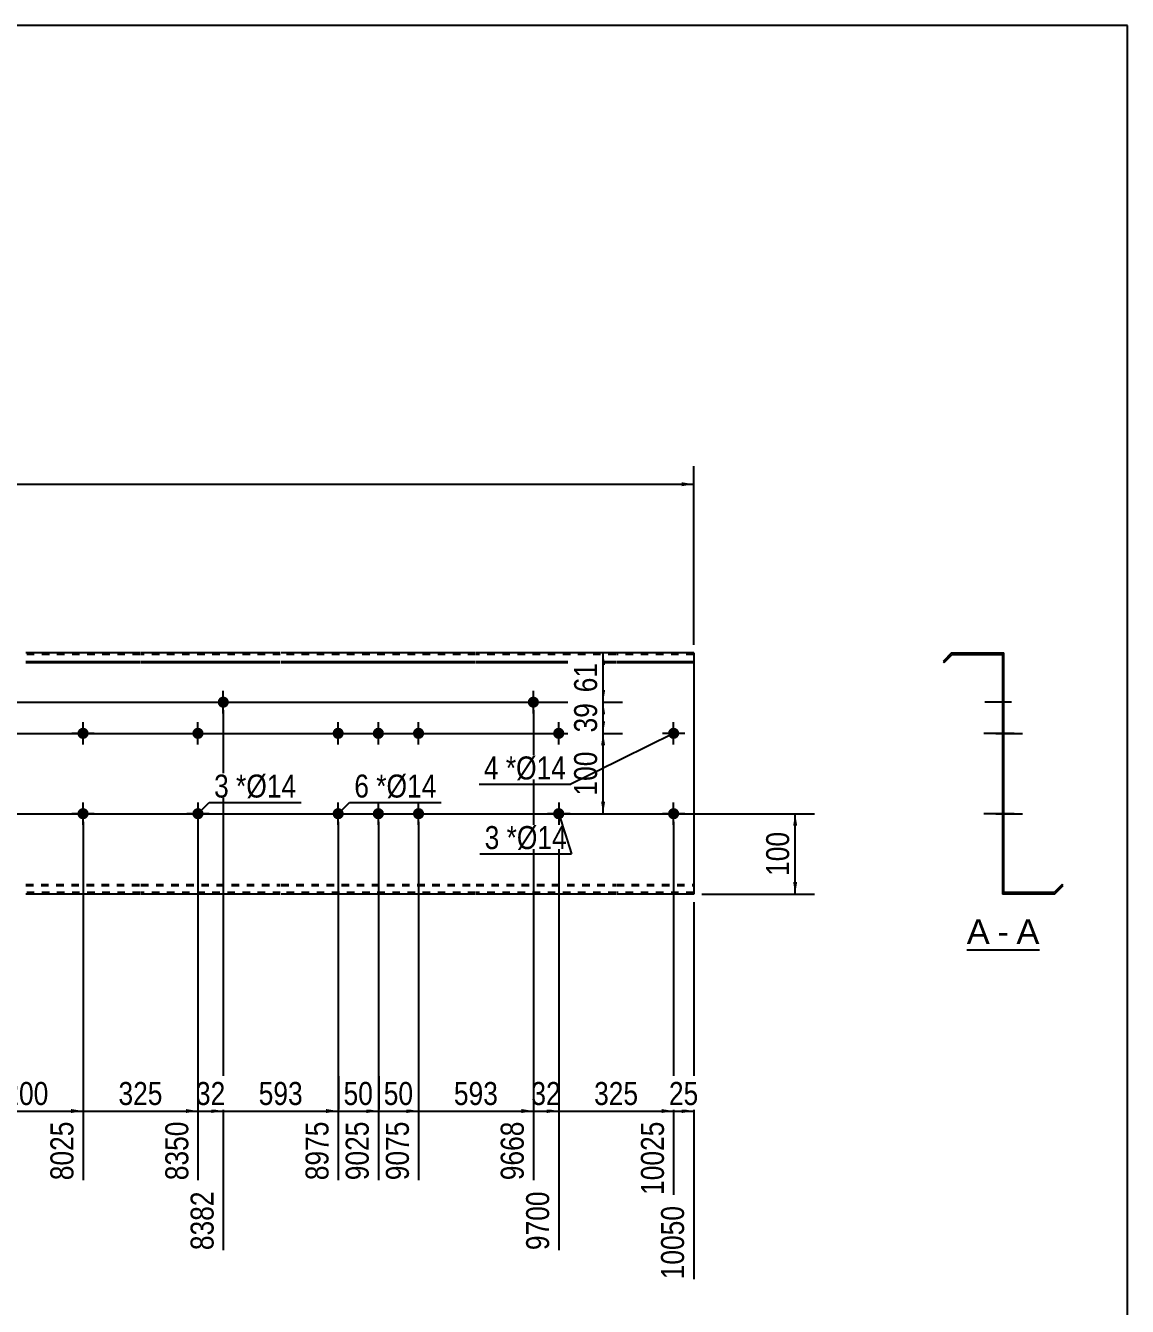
# Model space of a CAD drawing. Header units: millimetres. Extents: x -49 to 353, y -184 to 93.
# Drawn here: x 216.1 to 353.2, y -66.3 to 93.1 of the extents above; entities that cross this region are included whole.
import ezdxf

# ---------------------------------------------------------------- set-up
doc = ezdxf.new("R2010")
doc.units = ezdxf.units.MM
doc.linetypes.add('DXK_LINE_DOT1', pattern=[1.8814, 0.9407, -0.9407])
doc.styles.add('Arial', font='ARIAL.TTF', dxfattribs={"height": 0.2})
doc.styles.add('Arial Narrow', font='ARIALN.TTF', dxfattribs={"height": 0.2})

# ---------------------------------------------------------------- blocks, each defined once
blk = doc.blocks.new('Unknown-628700932-1200')
at = {"color": 5, "linetype": 'Continuous'}
for p, q in [((353.24, 93.07), (-46.76, 93.07)), ((353.24, -183.93), (353.24, 93.07))]:
    blk.add_line(p, q, dxfattribs=at)
blk = doc.blocks.new('Unknown-628700932-12 - 2001')
at = {"color": 7, "linetype": 'Continuous'}
blk.add_line((333.26, -21.95), (342.29, -21.95), dxfattribs=at)
at = {"color": 0, "linetype": 'Continuous'}
for points in [[(336.1, -21.2), (336.1, -18), (333.26, -18), (333.26, -21.2)], [(338.48, -21.2), (338.48, -18), (337.06, -18), (337.06, -21.2)], [(342.29, -21.2), (342.29, -18), (339.44, -18), (339.44, -21.2)]]:
    blk.add_wipeout(points, dxfattribs=at)
at = {"color": 96, "linetype": 'Continuous', "style": 'Arial'}
for s, p in [('A', (333.26, -21.2)), ('A', (339.44, -21.2)), ('-', (337.06, -21.2))]:
    blk.add_text(s, height=3.06, dxfattribs=at).set_placement(p)
blk = doc.blocks.new('Part-628700932-1239 - 1220')
at = {"color": 2, "linetype": 'Continuous'}
for p, q in [((230.38, 15), (216.18, 15)), ((247.83, 15), (230.48, 15)), ((272.12, 15), (247.93, 15)), ((289.57, 15), (272.22, 15)), ((299.27, 15), (289.67, 15)), ((299.27, 15), (299.27, -15)), ((216.18, 13.94), (230.38, 13.94)), ((216.18, 13.81), (230.38, 13.81)), ((230.48, 13.94), (247.83, 13.94)), ((230.48, 13.81), (247.83, 13.81)), ((247.93, 13.94), (272.12, 13.94)), ((247.93, 13.81), (272.12, 13.81)), ((272.22, 13.94), (289.57, 13.94)), ((272.22, 13.81), (289.57, 13.81)), ((289.67, 13.94), (299.27, 13.94)), ((289.67, 13.81), (299.27, 13.81)), ((230.38, -15), (216.18, -15)), ((247.83, -15), (230.48, -15)), ((272.12, -15), (247.93, -15)), ((289.57, -15), (272.22, -15)), ((299.27, -15), (289.67, -15))]:
    blk.add_line(p, q, dxfattribs=at)
at = {"color": 7, "linetype": 'DXK_LINE_DOT1'}
for p, q in [((230.38, 14.82), (216.18, 14.82)), ((247.83, 14.82), (230.48, 14.82)), ((272.12, 14.82), (247.93, 14.82)), ((289.57, 14.82), (272.22, 14.82)), ((299.27, 14.82), (289.67, 14.82)), ((216.18, -13.81), (230.38, -13.81)), ((216.18, -13.94), (230.38, -13.94)), ((230.48, -13.81), (247.83, -13.81)), ((230.48, -13.94), (247.83, -13.94)), ((247.93, -13.81), (272.12, -13.81)), ((247.93, -13.94), (272.12, -13.94)), ((272.22, -13.81), (289.57, -13.81)), ((272.22, -13.94), (289.57, -13.94)), ((289.67, -13.81), (299.27, -13.81)), ((289.67, -13.94), (299.27, -13.94)), ((230.38, -14.82), (216.18, -14.82)), ((247.83, -14.82), (230.48, -14.82)), ((272.12, -14.82), (247.93, -14.82)), ((289.57, -14.82), (272.22, -14.82)), ((299.27, -14.82), (289.67, -14.82))]:
    blk.add_line(p, q, dxfattribs=at)
blk = doc.blocks.new('Bolt-628700932-1305 - 1220')
at = {"linetype": 'Continuous'}
blk.add_hatch(color=3, dxfattribs=at).paths.add_polyline_path([(238.28, -5, -1), (236.88, -5, -1)])
at = {"color": 3, "linetype": 'Continuous'}
for p, q in [((237.58, -3.6), (237.58, -6.4)), ((238.98, -5), (236.18, -5))]:
    blk.add_line(p, q, dxfattribs=at)
blk = doc.blocks.new('Bolt-628700932-1300 - 1220')
at = {"linetype": 'Continuous'}
blk.add_hatch(color=3, dxfattribs=at).paths.add_polyline_path([(278.62, 8.88, -1), (280.02, 8.88, -1)])
at = {"color": 3, "linetype": 'Continuous'}
for p, q in [((279.32, 7.48), (279.32, 10.28)), ((277.92, 8.88), (280.72, 8.88))]:
    blk.add_line(p, q, dxfattribs=at)
blk = doc.blocks.new('Bolt-628700932-1267 - 1220')
at = {"linetype": 'Continuous'}
for points in [[(254.33, 5, -1), (255.73, 5, -1)], [(259.33, 5, -1), (260.73, 5, -1)], [(264.33, 5, -1), (265.73, 5, -1)], [(254.33, -5, -1), (255.73, -5, -1)], [(259.33, -5, -1), (260.73, -5, -1)], [(264.33, -5, -1), (265.73, -5, -1)]]:
    blk.add_hatch(color=3, dxfattribs=at).paths.add_polyline_path(points)
at = {"color": 3, "linetype": 'Continuous'}
for p, q in [((255.03, 3.6), (255.03, 6.4)), ((260.03, 3.6), (260.03, 6.4)), ((265.03, 3.6), (265.03, 6.4)), ((253.63, 5), (256.43, 5)), ((258.63, 5), (261.43, 5)), ((263.63, 5), (266.43, 5)), ((255.03, -6.4), (255.03, -3.6)), ((260.03, -6.4), (260.03, -3.6)), ((265.03, -6.4), (265.03, -3.6)), ((253.63, -5), (256.43, -5)), ((258.63, -5), (261.43, -5)), ((263.63, -5), (266.43, -5))]:
    blk.add_line(p, q, dxfattribs=at)
blk = doc.blocks.new('Bolt-628700932-1295 - 1220')
at = {"linetype": 'Continuous'}
blk.add_hatch(color=3, dxfattribs=at).paths.add_polyline_path([(240.03, 8.88, -1), (241.43, 8.88, -1)])
at = {"color": 3, "linetype": 'Continuous'}
for p, q in [((240.73, 7.48), (240.73, 10.28)), ((239.33, 8.88), (242.13, 8.88))]:
    blk.add_line(p, q, dxfattribs=at)
blk = doc.blocks.new('Bolt-628700932-1310 - 1220')
at = {"linetype": 'Continuous'}
blk.add_hatch(color=3, dxfattribs=at).paths.add_polyline_path([(236.88, 5, -1), (238.28, 5, -1)])
at = {"color": 3, "linetype": 'Continuous'}
for p, q in [((237.58, 3.6), (237.58, 6.4)), ((236.18, 5), (238.98, 5))]:
    blk.add_line(p, q, dxfattribs=at)
blk = doc.blocks.new('Bolt-628700932-1403 - 1220')
at = {"linetype": 'Continuous'}
blk.add_hatch(color=3, dxfattribs=at).paths.add_polyline_path([(281.78, 5, -1), (283.18, 5, -1)])
at = {"color": 3, "linetype": 'Continuous'}
for p, q in [((282.48, 3.6), (282.48, 6.4)), ((281.08, 5), (283.88, 5))]:
    blk.add_line(p, q, dxfattribs=at)
blk = doc.blocks.new('Bolt-628700932-1408 - 1220')
at = {"linetype": 'Continuous'}
blk.add_hatch(color=3, dxfattribs=at).paths.add_polyline_path([(283.18, -5, -1), (281.78, -5, -1)])
at = {"color": 3, "linetype": 'Continuous'}
for p, q in [((282.48, -3.6), (282.48, -6.4)), ((283.88, -5), (281.08, -5))]:
    blk.add_line(p, q, dxfattribs=at)
blk = doc.blocks.new('Bolt-628700932-1413 - 1220')
at = {"linetype": 'Continuous'}
for points in [[(222.58, 5, -1), (223.98, 5, -1)], [(296.07, 5, -1), (297.47, 5, -1)]]:
    blk.add_hatch(color=3, dxfattribs=at).paths.add_polyline_path(points)
at = {"color": 3, "linetype": 'Continuous'}
for p, q in [((223.28, 3.6), (223.28, 6.4)), ((296.77, 3.6), (296.77, 6.4)), ((224.68, 5), (221.88, 5)), ((298.17, 5), (295.37, 5))]:
    blk.add_line(p, q, dxfattribs=at)
blk = doc.blocks.new('Bolt-628700932-1418 - 1220')
at = {"linetype": 'Continuous'}
for points in [[(222.58, -5, -1), (223.98, -5, -1)], [(296.07, -5, -1), (297.47, -5, -1)]]:
    blk.add_hatch(color=3, dxfattribs=at).paths.add_polyline_path(points)
at = {"color": 3, "linetype": 'Continuous'}
for p, q in [((223.28, -6.4), (223.28, -3.6)), ((296.77, -6.4), (296.77, -3.6)), ((224.68, -5), (221.88, -5)), ((298.17, -5), (295.37, -5))]:
    blk.add_line(p, q, dxfattribs=at)
blk = doc.blocks.new('Bolt-628700932-2009 - 2001')
at = {"linetype": 'Continuous'}
blk.add_hatch(color=3, dxfattribs=at).paths.add_polyline_path([(337.86, -5.7), (337.86, -4.3), (337.68, -4.3), (337.68, -5.7)])
at = {"color": 3, "linetype": 'Continuous'}
for p, q in [((337.86, -4.3), (337.68, -4.3)), ((338.66, -5), (337.68, -5)), ((337.86, -5.7), (337.68, -5.7))]:
    blk.add_line(p, q, dxfattribs=at)
blk = doc.blocks.new('Bolt-628700932-2006 - 2001')
at = {"linetype": 'Continuous'}
blk.add_hatch(color=3, dxfattribs=at).paths.add_polyline_path([(337.86, -5.7), (337.86, -4.3), (337.68, -4.3), (337.68, -5.7)])
blk.add_hatch(color=3, dxfattribs=at).paths.add_polyline_path([(337.86, -5.7), (337.86, -4.3), (337.68, -4.3), (337.68, -5.7)])
at = {"color": 3, "linetype": 'Continuous'}
for p, q in [((337.68, -4.3), (337.86, -4.3)), ((337.68, -4.3), (337.86, -4.3)), ((336.93, -5), (339.68, -5)), ((336.93, -5), (339.68, -5)), ((337.68, -5.7), (337.86, -5.7)), ((337.68, -5.7), (337.86, -5.7))]:
    blk.add_line(p, q, dxfattribs=at)
blk = doc.blocks.new('Bolt-628700932-2007 - 2001')
at = {"linetype": 'Continuous'}
blk.add_hatch(color=3, dxfattribs=at).paths.add_polyline_path([(337.68, -4.3), (337.68, -5.7), (337.86, -5.7), (337.86, -4.3)])
blk.add_hatch(color=3, dxfattribs=at).paths.add_polyline_path([(337.68, -4.3), (337.68, -5.7), (337.86, -5.7), (337.86, -4.3)])
at = {"color": 3, "linetype": 'Continuous'}
for p, q in [((337.68, -4.3), (337.86, -4.3)), ((337.68, -4.3), (337.86, -4.3)), ((336.88, -5), (340.18, -5)), ((336.88, -5), (340.18, -5)), ((337.68, -5.7), (337.86, -5.7)), ((337.68, -5.7), (337.86, -5.7))]:
    blk.add_line(p, q, dxfattribs=at)
blk = doc.blocks.new('Bolt-628700932-2008 - 2001')
at = {"linetype": 'Continuous'}
blk.add_hatch(color=3, dxfattribs=at).paths.add_polyline_path([(337.68, 5.7), (337.68, 4.3), (337.86, 4.3), (337.86, 5.7)])
blk.add_hatch(color=3, dxfattribs=at).paths.add_polyline_path([(337.68, 5.7), (337.68, 4.3), (337.86, 4.3), (337.86, 5.7)])
at = {"color": 3, "linetype": 'Continuous'}
for p, q in [((336.88, 5), (340.18, 5)), ((336.88, 5), (340.18, 5)), ((337.68, 5.7), (337.86, 5.7)), ((337.68, 5.7), (337.86, 5.7)), ((337.68, 4.3), (337.86, 4.3)), ((337.68, 4.3), (337.86, 4.3))]:
    blk.add_line(p, q, dxfattribs=at)
blk = doc.blocks.new('Bolt-628700932-2010 - 2001')
at = {"linetype": 'Continuous'}
blk.add_hatch(color=3, dxfattribs=at).paths.add_polyline_path([(337.68, 5.7), (337.68, 4.3), (337.86, 4.3), (337.86, 5.7)])
at = {"color": 3, "linetype": 'Continuous'}
for p, q in [((338.81, 5), (335.51, 5)), ((337.86, 5.7), (337.68, 5.7)), ((337.86, 4.3), (337.68, 4.3))]:
    blk.add_line(p, q, dxfattribs=at)
blk = doc.blocks.new('Bolt-628700932-2011 - 2001')
at = {"linetype": 'Continuous'}
blk.add_hatch(color=3, dxfattribs=at).paths.add_polyline_path([(337.68, -4.3), (337.68, -5.7), (337.86, -5.7), (337.86, -4.3)])
blk.add_hatch(color=3, dxfattribs=at).paths.add_polyline_path([(337.68, -4.3), (337.68, -5.7), (337.86, -5.7), (337.86, -4.3)])
at = {"color": 3, "linetype": 'Continuous'}
for p, q in [((337.68, -4.3), (337.86, -4.3)), ((337.68, -4.3), (337.86, -4.3)), ((336.88, -5), (340.18, -5)), ((336.88, -5), (340.18, -5)), ((337.68, -5.7), (337.86, -5.7)), ((337.68, -5.7), (337.86, -5.7))]:
    blk.add_line(p, q, dxfattribs=at)
blk = doc.blocks.new('Bolt-628700932-2012 - 2001')
at = {"linetype": 'Continuous'}
blk.add_hatch(color=3, dxfattribs=at).paths.add_polyline_path([(337.68, 5.7), (337.68, 4.3), (337.86, 4.3), (337.86, 5.7)])
blk.add_hatch(color=3, dxfattribs=at).paths.add_polyline_path([(337.68, 5.7), (337.68, 4.3), (337.86, 4.3), (337.86, 5.7)])
at = {"color": 3, "linetype": 'Continuous'}
for p, q in [((336.88, 5), (340.18, 5)), ((336.88, 5), (340.18, 5)), ((337.68, 5.7), (337.86, 5.7)), ((337.68, 5.7), (337.86, 5.7)), ((337.68, 4.3), (337.86, 4.3)), ((337.68, 4.3), (337.86, 4.3))]:
    blk.add_line(p, q, dxfattribs=at)
blk = doc.blocks.new('Bolt-628700932-2013 - 2001')
at = {"linetype": 'Continuous'}
blk.add_hatch(color=3, dxfattribs=at).paths.add_polyline_path([(337.86, -5.7), (337.86, -4.3), (337.68, -4.3), (337.68, -5.7)])
at = {"color": 3, "linetype": 'Continuous'}
for p, q in [((337.86, -4.3), (337.68, -4.3)), ((338.66, -5), (337.68, -5)), ((337.86, -5.7), (337.68, -5.7))]:
    blk.add_line(p, q, dxfattribs=at)
blk = doc.blocks.new('Bolt-628700932-2014 - 2001')
at = {"linetype": 'Continuous'}
blk.add_hatch(color=3, dxfattribs=at).paths.add_polyline_path([(337.68, 5.7), (337.68, 4.3), (337.86, 4.3), (337.86, 5.7)])
at = {"color": 3, "linetype": 'Continuous'}
for p, q in [((338.81, 5), (335.51, 5)), ((337.86, 5.7), (337.68, 5.7)), ((337.86, 4.3), (337.68, 4.3))]:
    blk.add_line(p, q, dxfattribs=at)
blk = doc.blocks.new('Bolt-628700932-2015 - 2001')
at = {"linetype": 'Continuous'}
blk.add_hatch(color=3, dxfattribs=at).paths.add_polyline_path([(337.86, -5.7), (337.86, -4.3), (337.68, -4.3), (337.68, -5.7)])
blk.add_hatch(color=3, dxfattribs=at).paths.add_polyline_path([(337.86, -5.7), (337.86, -4.3), (337.68, -4.3), (337.68, -5.7)])
at = {"color": 3, "linetype": 'Continuous'}
for p, q in [((337.68, -4.3), (337.86, -4.3)), ((337.68, -4.3), (337.86, -4.3)), ((336.93, -5), (339.68, -5)), ((336.93, -5), (339.68, -5)), ((337.68, -5.7), (337.86, -5.7)), ((337.68, -5.7), (337.86, -5.7))]:
    blk.add_line(p, q, dxfattribs=at)
blk = doc.blocks.new('Bolt-628700932-2016 - 2001')
at = {"linetype": 'Continuous'}
blk.add_hatch(color=3, dxfattribs=at).paths.add_polyline_path([(337.86, -5.7), (337.86, -4.3), (337.68, -4.3), (337.68, -5.7)])
blk.add_hatch(color=3, dxfattribs=at).paths.add_polyline_path([(337.86, -5.7), (337.86, -4.3), (337.68, -4.3), (337.68, -5.7)])
at = {"color": 3, "linetype": 'Continuous'}
for p, q in [((337.68, -4.3), (337.86, -4.3)), ((337.68, -4.3), (337.86, -4.3)), ((336.93, -5), (339.68, -5)), ((336.93, -5), (339.68, -5)), ((337.68, -5.7), (337.86, -5.7)), ((337.68, -5.7), (337.86, -5.7))]:
    blk.add_line(p, q, dxfattribs=at)
blk = doc.blocks.new('Bolt-628700932-2017 - 2001')
at = {"linetype": 'Continuous'}
blk.add_hatch(color=3, dxfattribs=at).paths.add_polyline_path([(337.86, -5.7), (337.86, -4.3), (337.68, -4.3), (337.68, -5.7)])
blk.add_hatch(color=3, dxfattribs=at).paths.add_polyline_path([(337.86, -5.7), (337.86, -4.3), (337.68, -4.3), (337.68, -5.7)])
at = {"color": 3, "linetype": 'Continuous'}
for p, q in [((337.68, -4.3), (337.86, -4.3)), ((337.68, -4.3), (337.86, -4.3)), ((336.93, -5), (339.68, -5)), ((336.93, -5), (339.68, -5)), ((337.68, -5.7), (337.86, -5.7)), ((337.68, -5.7), (337.86, -5.7))]:
    blk.add_line(p, q, dxfattribs=at)
blk = doc.blocks.new('Bolt-628700932-2018 - 2001')
at = {"linetype": 'Continuous'}
for points in [[(337.86, 4.3), (337.86, 5.7), (337.68, 5.7), (337.68, 4.3)], [(337.86, -5.7), (337.86, -4.3), (337.68, -4.3), (337.68, -5.7)]]:
    blk.add_hatch(color=3, dxfattribs=at).paths.add_polyline_path(points)
at = {"color": 3, "linetype": 'Continuous'}
for p, q in [((337.86, 5), (335.68, 5)), ((337.86, 5.7), (337.68, 5.7)), ((337.86, 4.3), (337.68, 4.3)), ((337.86, -4.3), (337.68, -4.3)), ((337.86, -5), (335.68, -5)), ((337.86, -5.7), (337.68, -5.7))]:
    blk.add_line(p, q, dxfattribs=at)
blk = doc.blocks.new('Bolt-628700932-2019 - 2001')
at = {"linetype": 'Continuous'}
blk.add_hatch(color=3, dxfattribs=at).paths.add_polyline_path([(337.68, 5.7), (337.68, 4.3), (337.86, 4.3), (337.86, 5.7)])
at = {"color": 3, "linetype": 'Continuous'}
for p, q in [((338.81, 5), (335.51, 5)), ((337.86, 5.7), (337.68, 5.7)), ((337.86, 4.3), (337.68, 4.3))]:
    blk.add_line(p, q, dxfattribs=at)
blk = doc.blocks.new('Bolt-628700932-2020 - 2001')
at = {"linetype": 'Continuous'}
blk.add_hatch(color=3, dxfattribs=at).paths.add_polyline_path([(337.86, -5.7), (337.86, -4.3), (337.68, -4.3), (337.68, -5.7)])
at = {"color": 3, "linetype": 'Continuous'}
for p, q in [((337.86, -4.3), (337.68, -4.3)), ((338.66, -5), (337.68, -5)), ((337.86, -5.7), (337.68, -5.7))]:
    blk.add_line(p, q, dxfattribs=at)
blk = doc.blocks.new('Bolt-628700932-2021 - 2001')
at = {"linetype": 'Continuous'}
blk.add_hatch(color=3, dxfattribs=at).paths.add_polyline_path([(337.68, 9.58), (337.68, 8.18), (337.86, 8.18), (337.86, 9.58)])
at = {"color": 3, "linetype": 'Continuous'}
for p, q in [((337.86, 9.58), (337.68, 9.58)), ((338.81, 8.88), (335.51, 8.88)), ((337.86, 8.18), (337.68, 8.18))]:
    blk.add_line(p, q, dxfattribs=at)
blk = doc.blocks.new('Bolt-628700932-2408 - 2001')
at = {"linetype": 'Continuous'}
blk.add_hatch(color=3, dxfattribs=at).paths.add_polyline_path([(337.86, -5.7), (337.86, -4.3), (337.68, -4.3), (337.68, -5.7)])
blk.add_hatch(color=3, dxfattribs=at).paths.add_polyline_path([(337.86, -5.7), (337.86, -4.3), (337.68, -4.3), (337.68, -5.7)])
at = {"color": 3, "linetype": 'Continuous'}
for p, q in [((337.68, -4.3), (337.86, -4.3)), ((337.68, -4.3), (337.86, -4.3)), ((336.93, -5), (339.68, -5)), ((336.93, -5), (339.68, -5)), ((337.68, -5.7), (337.86, -5.7)), ((337.68, -5.7), (337.86, -5.7))]:
    blk.add_line(p, q, dxfattribs=at)
blk = doc.blocks.new('Bolt-628700932-2022 - 2001')
at = {"linetype": 'Continuous'}
blk.add_hatch(color=3, dxfattribs=at).paths.add_polyline_path([(337.68, 9.58), (337.68, 8.18), (337.86, 8.18), (337.86, 9.58)])
at = {"color": 3, "linetype": 'Continuous'}
for p, q in [((337.86, 9.58), (337.68, 9.58)), ((338.81, 8.88), (335.51, 8.88)), ((337.86, 8.18), (337.68, 8.18))]:
    blk.add_line(p, q, dxfattribs=at)
blk = doc.blocks.new('Bolt-628700932-2023 - 2001')
at = {"linetype": 'Continuous'}
for points in [[(337.68, 5.7), (337.68, 4.3), (337.86, 4.3), (337.86, 5.7)], [(337.68, 5.7), (337.68, 4.3), (337.86, 4.3), (337.86, 5.7)], [(337.68, 5.7), (337.68, 4.3), (337.86, 4.3), (337.86, 5.7)], [(337.68, -4.3), (337.68, -5.7), (337.86, -5.7), (337.86, -4.3)], [(337.68, -4.3), (337.68, -5.7), (337.86, -5.7), (337.86, -4.3)], [(337.68, -4.3), (337.68, -5.7), (337.86, -5.7), (337.86, -4.3)]]:
    blk.add_hatch(color=3, dxfattribs=at).paths.add_polyline_path(points)
at = {"color": 3, "linetype": 'Continuous'}
for p, q in [((339.16, 5), (335.36, 5)), ((339.16, 5), (335.36, 5)), ((339.16, 5), (335.36, 5)), ((337.86, 5.7), (337.68, 5.7)), ((337.86, 5.7), (337.68, 5.7)), ((337.86, 5.7), (337.68, 5.7)), ((337.86, 4.3), (337.68, 4.3)), ((337.86, 4.3), (337.68, 4.3)), ((337.86, 4.3), (337.68, 4.3)), ((337.86, -4.3), (337.68, -4.3)), ((337.86, -4.3), (337.68, -4.3)), ((337.86, -4.3), (337.68, -4.3)), ((339.16, -5), (335.36, -5)), ((339.16, -5), (335.36, -5)), ((339.16, -5), (335.36, -5)), ((337.86, -5.7), (337.68, -5.7)), ((337.86, -5.7), (337.68, -5.7)), ((337.86, -5.7), (337.68, -5.7))]:
    blk.add_line(p, q, dxfattribs=at)
blk = doc.blocks.new('Part-628700932-2024 - 2001')
at = {"color": 2, "linetype": 'Continuous'}
for p, q in [((331.36, 15), (330.3, 13.94)), ((330.43, 13.81), (331.44, 14.82)), ((331.36, 15), (337.86, 15)), ((331.44, 14.82), (337.68, 14.82)), ((337.68, 14.82), (337.68, -15)), ((337.86, -14.82), (337.86, 15)), ((330.3, 13.94), (330.43, 13.81)), ((345.11, -13.81), (344.11, -14.82)), ((344.18, -15), (345.24, -13.94)), ((345.24, -13.94), (345.11, -13.81)), ((344.18, -15), (337.68, -15)), ((344.11, -14.82), (337.86, -14.82))]:
    blk.add_line(p, q, dxfattribs=at)
blk = doc.blocks.new('Bolt-628700932-2025 - 2001')
at = {"linetype": 'Continuous'}
for points in [[(337.68, 5.7), (337.68, 4.3), (337.86, 4.3), (337.86, 5.7)], [(337.68, 5.7), (337.68, 4.3), (337.86, 4.3), (337.86, 5.7)], [(337.68, 5.7), (337.68, 4.3), (337.86, 4.3), (337.86, 5.7)], [(337.68, -4.3), (337.68, -5.7), (337.86, -5.7), (337.86, -4.3)], [(337.68, -4.3), (337.68, -5.7), (337.86, -5.7), (337.86, -4.3)], [(337.68, -4.3), (337.68, -5.7), (337.86, -5.7), (337.86, -4.3)]]:
    blk.add_hatch(color=3, dxfattribs=at).paths.add_polyline_path(points)
at = {"color": 3, "linetype": 'Continuous'}
for p, q in [((339.16, 5), (335.36, 5)), ((339.16, 5), (335.36, 5)), ((339.16, 5), (335.36, 5)), ((337.86, 5.7), (337.68, 5.7)), ((337.86, 5.7), (337.68, 5.7)), ((337.86, 5.7), (337.68, 5.7)), ((337.86, 4.3), (337.68, 4.3)), ((337.86, 4.3), (337.68, 4.3)), ((337.86, 4.3), (337.68, 4.3)), ((337.86, -4.3), (337.68, -4.3)), ((337.86, -4.3), (337.68, -4.3)), ((337.86, -4.3), (337.68, -4.3)), ((339.16, -5), (335.36, -5)), ((339.16, -5), (335.36, -5)), ((339.16, -5), (335.36, -5)), ((337.86, -5.7), (337.68, -5.7)), ((337.86, -5.7), (337.68, -5.7)), ((337.86, -5.7), (337.68, -5.7))]:
    blk.add_line(p, q, dxfattribs=at)
blk = doc.blocks.new('Bolt-628700932-2026 - 2001')
at = {"linetype": 'Continuous'}
blk.add_hatch(color=3, dxfattribs=at).paths.add_polyline_path([(337.68, 9.58), (337.68, 8.18), (337.86, 8.18), (337.86, 9.58)])
at = {"color": 3, "linetype": 'Continuous'}
for p, q in [((337.86, 9.58), (337.68, 9.58)), ((338.81, 8.88), (335.51, 8.88)), ((337.86, 8.18), (337.68, 8.18))]:
    blk.add_line(p, q, dxfattribs=at)
blk = doc.blocks.new('Bolt-628700932-2027 - 2001')
at = {"linetype": 'Continuous'}
blk.add_hatch(color=3, dxfattribs=at).paths.add_polyline_path([(337.68, 9.58), (337.68, 8.18), (337.86, 8.18), (337.86, 9.58)])
at = {"color": 3, "linetype": 'Continuous'}
for p, q in [((337.86, 9.58), (337.68, 9.58)), ((338.81, 8.88), (335.51, 8.88)), ((337.86, 8.18), (337.68, 8.18))]:
    blk.add_line(p, q, dxfattribs=at)
blk = doc.blocks.new('Bolt-628700932-2028 - 2001')
at = {"linetype": 'Continuous'}
blk.add_hatch(color=3, dxfattribs=at).paths.add_polyline_path([(337.86, -5.7), (337.86, -4.3), (337.68, -4.3), (337.68, -5.7)])
at = {"color": 3, "linetype": 'Continuous'}
for p, q in [((337.86, -4.3), (337.68, -4.3)), ((338.66, -5), (337.68, -5)), ((337.86, -5.7), (337.68, -5.7))]:
    blk.add_line(p, q, dxfattribs=at)
blk = doc.blocks.new('Bolt-628700932-2029 - 2001')
at = {"linetype": 'Continuous'}
blk.add_hatch(color=3, dxfattribs=at).paths.add_polyline_path([(337.68, 5.7), (337.68, 4.3), (337.86, 4.3), (337.86, 5.7)])
at = {"color": 3, "linetype": 'Continuous'}
for p, q in [((338.81, 5), (335.51, 5)), ((337.86, 5.7), (337.68, 5.7)), ((337.86, 4.3), (337.68, 4.3))]:
    blk.add_line(p, q, dxfattribs=at)
blk = doc.blocks.new('StraightDimension-628700932-1456 - 1220')
at = {"linetype": 'Continuous'}
blk.add_hatch(color=7, dxfattribs=at).paths.add_polyline_path([(297.77, 36.25), (299.27, 36), (297.77, 35.75)])
at = {"color": 7, "linetype": 'Continuous'}
for p, q in [((299.27, 16), (299.27, 38.25)), ((0, 36), (299.27, 36))]:
    blk.add_line(p, q, dxfattribs=at)
blk = doc.blocks.new('StraightDimension-628700932-2906 - 1220')
at = {"linetype": 'Continuous'}
blk.add_hatch(color=7, dxfattribs=at).paths.add_polyline_path([(280.98, -41.75), (282.48, -42), (280.98, -42.25)])
at = {"color": 7, "linetype": 'Continuous'}
for p, q in [((279.32, 7.88), (279.32, -50.61)), ((282.48, -6), (282.48, -59.31)), ((279.32, -42), (282.48, -42))]:
    blk.add_line(p, q, dxfattribs=at)
at = {"color": 0}
blk.add_wipeout([(283.33, -41.85), (283.33, -37.65), (278.47, -37.65), (278.47, -41.85)], dxfattribs=at)
at = {"color": 0, "linetype": 'Continuous'}
blk.add_wipeout([(281.88, -51.4), (277.68, -51.4), (277.68, -59.91), (281.88, -59.91)], dxfattribs=at)
at = {"color": 3, "style": 'Arial Narrow'}
blk.add_text('32', height=2.863, dxfattribs=at).set_placement((279.07, -41.25))
at = {"color": 3, "linetype": 'Continuous', "style": 'Arial Narrow'}
blk.add_text('9700', height=2.863, rotation=90.0002, dxfattribs=at).set_placement((281.28, -59.31))
blk = doc.blocks.new('StraightDimension-628700932-1512 - 1220')
at = {"linetype": 'Continuous'}
for points in [[(287.75, 3.5), (288, 5), (288.25, 3.5)], [(288.25, -3.5), (288, -5), (287.75, -3.5)]]:
    blk.add_hatch(color=7, dxfattribs=at).paths.add_polyline_path(points)
at = {"color": 7, "linetype": 'Continuous'}
for p, q in [((76.99, 5), (290.4, 5)), ((288, -5), (288, 5)), ((76.99, -5), (290.4, -5))]:
    blk.add_line(p, q, dxfattribs=at)
at = {"color": 0}
blk.add_wipeout([(287.85, 3.34), (283.65, 3.34), (283.65, -3.34), (287.85, -3.34)], dxfattribs=at)
at = {"color": 3, "style": 'Arial Narrow'}
blk.add_text('100', height=2.863, rotation=90.0002, dxfattribs=at).set_placement((287.25, -2.74))
blk = doc.blocks.new('StraightDimension-628700932-2908 - 1220')
at = {"linetype": 'Continuous'}
blk.add_hatch(color=7, dxfattribs=at).paths.add_polyline_path([(263.53, -41.75), (265.03, -42), (263.53, -42.25)])
at = {"color": 7, "linetype": 'Continuous'}
for p, q in [((260.03, -6), (260.03, -50.61)), ((265.03, -6), (265.03, -50.61)), ((260.03, -42), (265.03, -42))]:
    blk.add_line(p, q, dxfattribs=at)
at = {"color": 0}
blk.add_wipeout([(264.95, -41.85), (264.95, -37.65), (260.1, -37.65), (260.1, -41.85)], dxfattribs=at)
at = {"color": 0, "linetype": 'Continuous'}
blk.add_wipeout([(264.43, -42.7), (260.23, -42.7), (260.23, -51.21), (264.43, -51.21)], dxfattribs=at)
at = {"color": 3, "style": 'Arial Narrow'}
blk.add_text('50', height=2.863, dxfattribs=at).set_placement((260.7, -41.25))
at = {"color": 3, "linetype": 'Continuous', "style": 'Arial Narrow'}
blk.add_text('9075', height=2.863, rotation=90.0002, dxfattribs=at).set_placement((263.83, -50.61))
blk = doc.blocks.new('StraightDimension-628700932-2913 - 1220')
at = {"linetype": 'Continuous'}
blk.add_hatch(color=7, dxfattribs=at).paths.add_polyline_path([(221.78, -41.75), (223.28, -42), (221.78, -42.25)])
at = {"color": 7, "linetype": 'Continuous'}
for p, q in [((209.18, -6), (209.18, -50.61)), ((223.28, -6), (223.28, -50.61)), ((209.18, -42), (223.28, -42))]:
    blk.add_line(p, q, dxfattribs=at)
at = {"color": 0}
blk.add_wipeout([(219.58, -41.85), (219.58, -37.65), (212.89, -37.65), (212.89, -41.85)], dxfattribs=at)
at = {"color": 0, "linetype": 'Continuous'}
blk.add_wipeout([(222.68, -42.7), (218.48, -42.7), (218.48, -51.21), (222.68, -51.21)], dxfattribs=at)
at = {"color": 3, "style": 'Arial Narrow'}
blk.add_text('200', height=2.863, dxfattribs=at).set_placement((213.49, -41.25))
at = {"color": 3, "linetype": 'Continuous', "style": 'Arial Narrow'}
blk.add_text('8025', height=2.863, rotation=90.0002, dxfattribs=at).set_placement((222.08, -50.61))
blk = doc.blocks.new('StraightDimension-628700932-2909 - 1220')
at = {"linetype": 'Continuous'}
blk.add_hatch(color=7, dxfattribs=at).paths.add_polyline_path([(258.53, -41.75), (260.03, -42), (258.53, -42.25)])
at = {"color": 7, "linetype": 'Continuous'}
for p, q in [((255.03, -6), (255.03, -50.61)), ((260.03, -6), (260.03, -50.61)), ((255.03, -42), (260.03, -42))]:
    blk.add_line(p, q, dxfattribs=at)
at = {"color": 0}
blk.add_wipeout([(259.95, -41.85), (259.95, -37.65), (255.1, -37.65), (255.1, -41.85)], dxfattribs=at)
at = {"color": 0, "linetype": 'Continuous'}
blk.add_wipeout([(259.43, -42.7), (255.23, -42.7), (255.23, -51.21), (259.43, -51.21)], dxfattribs=at)
at = {"color": 3, "style": 'Arial Narrow'}
blk.add_text('50', height=2.863, dxfattribs=at).set_placement((255.7, -41.25))
at = {"color": 3, "linetype": 'Continuous', "style": 'Arial Narrow'}
blk.add_text('9025', height=2.863, rotation=90.0002, dxfattribs=at).set_placement((258.83, -50.61))
blk = doc.blocks.new('StraightDimension-628700932-2905 - 1220')
at = {"linetype": 'Continuous'}
blk.add_hatch(color=7, dxfattribs=at).paths.add_polyline_path([(295.27, -41.75), (296.77, -42), (295.27, -42.25)])
at = {"color": 7, "linetype": 'Continuous'}
for p, q in [((282.48, -6), (282.48, -59.31)), ((296.77, -6), (296.77, -52.44)), ((282.48, -42), (296.77, -42))]:
    blk.add_line(p, q, dxfattribs=at)
at = {"color": 0}
blk.add_wipeout([(292.96, -41.85), (292.96, -37.65), (286.28, -37.65), (286.28, -41.85)], dxfattribs=at)
at = {"color": 0, "linetype": 'Continuous'}
blk.add_wipeout([(296.17, -42.7), (291.97, -42.7), (291.97, -53.04), (296.17, -53.04)], dxfattribs=at)
at = {"color": 3, "style": 'Arial Narrow'}
blk.add_text('325', height=2.863, dxfattribs=at).set_placement((286.88, -41.25))
at = {"color": 3, "linetype": 'Continuous', "style": 'Arial Narrow'}
blk.add_text('10025', height=2.863, rotation=90.0002, dxfattribs=at).set_placement((295.57, -52.44))
blk = doc.blocks.new('StraightDimension-628700932-1472 - 1220')
at = {"linetype": 'Continuous'}
for points in [[(287.75, 13.5), (288, 15), (288.25, 13.5)], [(288.25, 10.38), (288, 8.88), (287.75, 10.38)]]:
    blk.add_hatch(color=7, dxfattribs=at).paths.add_polyline_path(points)
at = {"color": 7, "linetype": 'Continuous'}
for p, q in [((298.27, 15), (285.75, 15)), ((288, 8.88), (288, 15)), ((59.54, 8.88), (290.4, 8.88))]:
    blk.add_line(p, q, dxfattribs=at)
at = {"color": 0}
blk.add_wipeout([(287.85, 14.37), (283.65, 14.37), (283.65, 9.51), (287.85, 9.51)], dxfattribs=at)
at = {"color": 3, "style": 'Arial Narrow'}
blk.add_text('61', height=2.863, rotation=90.0002, dxfattribs=at).set_placement((287.25, 10.11))
blk = doc.blocks.new('StraightDimension-628700932-1493 - 1220')
at = {"linetype": 'Continuous'}
for points in [[(287.75, 7.38), (288, 8.88), (288.25, 7.38)], [(288.25, 6.5), (288, 5), (287.75, 6.5)]]:
    blk.add_hatch(color=7, dxfattribs=at).paths.add_polyline_path(points)
at = {"color": 7, "linetype": 'Continuous'}
for p, q in [((59.54, 8.88), (290.4, 8.88)), ((288, 5), (288, 8.88)), ((76.99, 5), (290.4, 5))]:
    blk.add_line(p, q, dxfattribs=at)
at = {"color": 0}
blk.add_wipeout([(287.85, 9.37), (283.65, 9.37), (283.65, 4.51), (287.85, 4.51)], dxfattribs=at)
at = {"color": 3, "style": 'Arial Narrow'}
blk.add_text('39', height=2.863, rotation=90.0002, dxfattribs=at).set_placement((287.25, 5.11))
blk = doc.blocks.new('StraightDimension-628700932-1528 - 1220')
at = {"linetype": 'Continuous'}
for points in [[(311.65, -6.5), (311.9, -5), (312.15, -6.5)], [(312.15, -13.5), (311.9, -15), (311.65, -13.5)]]:
    blk.add_hatch(color=7, dxfattribs=at).paths.add_polyline_path(points)
at = {"color": 7, "linetype": 'Continuous'}
for p, q in [((76.99, -5), (314.3, -5)), ((311.9, -15), (311.9, -5)), ((300.27, -15), (314.3, -15))]:
    blk.add_line(p, q, dxfattribs=at)
at = {"color": 0}
blk.add_wipeout([(311.75, -6.66), (307.55, -6.66), (307.55, -13.34), (311.75, -13.34)], dxfattribs=at)
at = {"color": 3, "style": 'Arial Narrow'}
blk.add_text('100', height=2.863, rotation=90.0002, dxfattribs=at).set_placement((311.15, -12.74))
blk = doc.blocks.new('StraightDimension-628700932-2904 - 1220')
at = {"linetype": 'Continuous'}
blk.add_hatch(color=7, dxfattribs=at).paths.add_polyline_path([(297.77, -41.75), (299.27, -42), (297.77, -42.25)])
at = {"color": 7, "linetype": 'Continuous'}
for p, q in [((296.77, -6), (296.77, -52.44)), ((299.27, -16), (299.27, -62.94)), ((296.77, -42), (299.27, -42))]:
    blk.add_line(p, q, dxfattribs=at)
at = {"color": 0}
blk.add_wipeout([(300.45, -41.85), (300.45, -37.65), (295.59, -37.65), (295.59, -41.85)], dxfattribs=at)
at = {"color": 0, "linetype": 'Continuous'}
blk.add_wipeout([(298.67, -53.2), (294.47, -53.2), (294.47, -63.54), (298.67, -63.54)], dxfattribs=at)
at = {"color": 3, "style": 'Arial Narrow'}
blk.add_text('25', height=2.863, dxfattribs=at).set_placement((296.19, -41.25))
at = {"color": 3, "linetype": 'Continuous', "style": 'Arial Narrow'}
blk.add_text('10050', height=2.863, rotation=90.0002, dxfattribs=at).set_placement((298.07, -62.94))
blk = doc.blocks.new('StraightDimension-628700932-2907 - 1220')
at = {"linetype": 'Continuous'}
blk.add_hatch(color=7, dxfattribs=at).paths.add_polyline_path([(277.82, -41.75), (279.32, -42), (277.82, -42.25)])
at = {"color": 7, "linetype": 'Continuous'}
for p, q in [((279.32, 7.88), (279.32, -50.61)), ((265.03, -6), (265.03, -50.61)), ((265.03, -42), (279.32, -42))]:
    blk.add_line(p, q, dxfattribs=at)
at = {"color": 0}
blk.add_wipeout([(275.51, -41.85), (275.51, -37.65), (268.83, -37.65), (268.83, -41.85)], dxfattribs=at)
at = {"color": 0, "linetype": 'Continuous'}
blk.add_wipeout([(278.72, -42.7), (274.52, -42.7), (274.52, -51.21), (278.72, -51.21)], dxfattribs=at)
at = {"color": 3, "style": 'Arial Narrow'}
blk.add_text('593', height=2.863, dxfattribs=at).set_placement((269.43, -41.25))
at = {"color": 3, "linetype": 'Continuous', "style": 'Arial Narrow'}
blk.add_text('9668', height=2.863, rotation=90.0002, dxfattribs=at).set_placement((278.12, -50.61))
blk = doc.blocks.new('StraightDimension-628700932-2910 - 1220')
at = {"linetype": 'Continuous'}
blk.add_hatch(color=7, dxfattribs=at).paths.add_polyline_path([(253.53, -41.75), (255.03, -42), (253.53, -42.25)])
at = {"color": 7, "linetype": 'Continuous'}
for p, q in [((240.73, 7.88), (240.73, -59.31)), ((255.03, -6), (255.03, -50.61)), ((240.73, -42), (255.03, -42))]:
    blk.add_line(p, q, dxfattribs=at)
at = {"color": 0}
blk.add_wipeout([(251.22, -41.85), (251.22, -37.65), (244.54, -37.65), (244.54, -41.85)], dxfattribs=at)
at = {"color": 0, "linetype": 'Continuous'}
blk.add_wipeout([(254.43, -42.7), (250.23, -42.7), (250.23, -51.21), (254.43, -51.21)], dxfattribs=at)
at = {"color": 3, "style": 'Arial Narrow'}
blk.add_text('593', height=2.863, dxfattribs=at).set_placement((245.14, -41.25))
at = {"color": 3, "linetype": 'Continuous', "style": 'Arial Narrow'}
blk.add_text('8975', height=2.863, rotation=90.0002, dxfattribs=at).set_placement((253.83, -50.61))
blk = doc.blocks.new('StraightDimension-628700932-2911 - 1220')
at = {"linetype": 'Continuous'}
blk.add_hatch(color=7, dxfattribs=at).paths.add_polyline_path([(239.23, -41.75), (240.73, -42), (239.23, -42.25)])
at = {"color": 7, "linetype": 'Continuous'}
for p, q in [((240.73, 7.88), (240.73, -59.31)), ((237.58, -6), (237.58, -50.61)), ((237.58, -42), (240.73, -42))]:
    blk.add_line(p, q, dxfattribs=at)
at = {"color": 0}
blk.add_wipeout([(241.58, -41.85), (241.58, -37.65), (236.73, -37.65), (236.73, -41.85)], dxfattribs=at)
at = {"color": 0, "linetype": 'Continuous'}
blk.add_wipeout([(240.13, -51.4), (235.93, -51.4), (235.93, -59.91), (240.13, -59.91)], dxfattribs=at)
at = {"color": 3, "style": 'Arial Narrow'}
blk.add_text('32', height=2.863, dxfattribs=at).set_placement((237.33, -41.25))
at = {"color": 3, "linetype": 'Continuous', "style": 'Arial Narrow'}
blk.add_text('8382', height=2.863, rotation=90.0002, dxfattribs=at).set_placement((239.53, -59.31))
blk = doc.blocks.new('StraightDimension-628700932-2912 - 1220')
at = {"linetype": 'Continuous'}
blk.add_hatch(color=7, dxfattribs=at).paths.add_polyline_path([(236.08, -41.75), (237.58, -42), (236.08, -42.25)])
at = {"color": 7, "linetype": 'Continuous'}
for p, q in [((223.28, -6), (223.28, -50.61)), ((237.58, -6), (237.58, -50.61)), ((223.28, -42), (237.58, -42))]:
    blk.add_line(p, q, dxfattribs=at)
at = {"color": 0}
blk.add_wipeout([(233.77, -41.85), (233.77, -37.65), (227.09, -37.65), (227.09, -41.85)], dxfattribs=at)
at = {"color": 0, "linetype": 'Continuous'}
blk.add_wipeout([(236.98, -42.7), (232.78, -42.7), (232.78, -51.21), (236.98, -51.21)], dxfattribs=at)
at = {"color": 3, "style": 'Arial Narrow'}
blk.add_text('325', height=2.863, dxfattribs=at).set_placement((227.69, -41.25))
at = {"color": 3, "linetype": 'Continuous', "style": 'Arial Narrow'}
blk.add_text('8350', height=2.863, rotation=90.0002, dxfattribs=at).set_placement((236.38, -50.61))
blk = doc.blocks.new('Mark-628700932-1263 - 1220')
at = {"color": 0}
for points in [[(258.87, -2.99), (258.87, 0.01), (257.04, 0.01), (257.04, -2.99)], [(261.05, -2.99), (261.05, 0.01), (259.77, 0.01), (259.77, -2.99)]]:
    blk.add_wipeout(points, dxfattribs=at)
for points in [[(258.87, -2.99), (258.87, 0.01), (257.04, 0.01), (257.04, -2.99)], [(261.05, -2.99), (261.05, 0.01), (259.77, 0.01), (259.77, -2.99)]]:
    blk.add_wipeout(points, dxfattribs=at)
at = {"color": 7, "linetype": 'Continuous'}
blk.add_line((255.03, -5), (256.44, -3.59), dxfattribs=at)
at = {"color": 3, "style": 'Arial Narrow'}
blk.add_text('6', height=2.86, dxfattribs=at).set_placement((257.04, -2.99))
at = {"color": 0}
blk.add_wipeout([(267.26, -2.99), (267.26, 0.01), (261.05, 0.01), (261.05, -2.99)], dxfattribs=at)
blk.add_wipeout([(267.26, -2.99), (267.26, 0.01), (261.05, 0.01), (261.05, -2.99)], dxfattribs=at)
at = {"color": 7, "linetype": 'Continuous'}
blk.add_line((256.44, -3.59), (267.86, -3.59), dxfattribs=at)
at = {"color": 3, "style": 'Arial Narrow'}
for s, height, p in [('*', 2.86, (259.77, -2.99)), ('Ø14', 2.863, (261.05, -2.99))]:
    blk.add_text(s, height=height, dxfattribs=at).set_placement(p)
blk = doc.blocks.new('MarkSet-628700932-1984 - 1220')
at = {"color": 0}
for points in [[(275.09, -9.4), (275.09, -6.4), (273.26, -6.4), (273.26, -9.4)], [(277.27, -9.4), (277.27, -6.4), (275.99, -6.4), (275.99, -9.4)]]:
    blk.add_wipeout(points, dxfattribs=at)
for points in [[(275.09, -9.4), (275.09, -6.4), (273.26, -6.4), (273.26, -9.4)], [(277.27, -9.4), (277.27, -6.4), (275.99, -6.4), (275.99, -9.4)]]:
    blk.add_wipeout(points, dxfattribs=at)
at = {"color": 3, "style": 'Arial Narrow'}
blk.add_text('3', height=2.86, dxfattribs=at).set_placement((273.26, -9.4))
at = {"color": 0}
blk.add_wipeout([(283.48, -9.4), (283.48, -6.4), (277.27, -6.4), (277.27, -9.4)], dxfattribs=at)
blk.add_wipeout([(283.48, -9.4), (283.48, -6.4), (277.27, -6.4), (277.27, -9.4)], dxfattribs=at)
at = {"color": 7, "linetype": 'Continuous'}
for p in [(282.48, -5), (272.66, -10)]:
    blk.add_line(p, (284.08, -10), dxfattribs=at)
at = {"color": 3, "style": 'Arial Narrow'}
for s, height, p in [('*', 2.86, (275.99, -9.4)), ('Ø14', 2.863, (277.27, -9.4))]:
    blk.add_text(s, height=height, dxfattribs=at).set_placement(p)
blk = doc.blocks.new('MarkSet-628700932-1935 - 1220')
at = {"color": 0}
for points in [[(275, -0.74), (275, 2.26), (273.17, 2.26), (273.17, -0.74)], [(277.17, -0.74), (277.17, 2.26), (275.9, 2.26), (275.9, -0.74)]]:
    blk.add_wipeout(points, dxfattribs=at)
for points in [[(275, -0.74), (275, 2.26), (273.17, 2.26), (273.17, -0.74)], [(277.17, -0.74), (277.17, 2.26), (275.9, 2.26), (275.9, -0.74)]]:
    blk.add_wipeout(points, dxfattribs=at)
at = {"color": 3, "style": 'Arial Narrow'}
blk.add_text('4', height=2.86, dxfattribs=at).set_placement((273.17, -0.74))
at = {"color": 0}
blk.add_wipeout([(283.39, -0.74), (283.39, 2.26), (277.17, 2.26), (277.17, -0.74)], dxfattribs=at)
blk.add_wipeout([(283.39, -0.74), (283.39, 2.26), (277.17, 2.26), (277.17, -0.74)], dxfattribs=at)
at = {"color": 7, "linetype": 'Continuous'}
for p in [(296.77, 5), (272.57, -1.34)]:
    blk.add_line(p, (283.99, -1.34), dxfattribs=at)
at = {"color": 3, "style": 'Arial Narrow'}
for s, height, p in [('*', 2.86, (275.9, -0.74)), ('Ø14', 2.863, (277.17, -0.74))]:
    blk.add_text(s, height=height, dxfattribs=at).set_placement(p)
blk = doc.blocks.new('MarkSet-628700932-1991 - 1220')
at = {"color": 0}
for points in [[(241.42, -2.99), (241.42, 0.01), (239.59, 0.01), (239.59, -2.99)], [(243.6, -2.99), (243.6, 0.01), (242.32, 0.01), (242.32, -2.99)]]:
    blk.add_wipeout(points, dxfattribs=at)
for points in [[(241.42, -2.99), (241.42, 0.01), (239.59, 0.01), (239.59, -2.99)], [(243.6, -2.99), (243.6, 0.01), (242.32, 0.01), (242.32, -2.99)]]:
    blk.add_wipeout(points, dxfattribs=at)
at = {"color": 7, "linetype": 'Continuous'}
blk.add_line((237.58, -5), (238.99, -3.59), dxfattribs=at)
at = {"color": 3, "style": 'Arial Narrow'}
blk.add_text('3', height=2.86, dxfattribs=at).set_placement((239.59, -2.99))
at = {"color": 0}
blk.add_wipeout([(249.81, -2.99), (249.81, 0.01), (243.6, 0.01), (243.6, -2.99)], dxfattribs=at)
blk.add_wipeout([(249.81, -2.99), (249.81, 0.01), (243.6, 0.01), (243.6, -2.99)], dxfattribs=at)
at = {"color": 7, "linetype": 'Continuous'}
blk.add_line((238.99, -3.59), (250.41, -3.59), dxfattribs=at)
at = {"color": 3, "style": 'Arial Narrow'}
for s, height, p in [('*', 2.86, (242.32, -2.99)), ('Ø14', 2.863, (243.6, -2.99))]:
    blk.add_text(s, height=height, dxfattribs=at).set_placement(p)

msp = doc.modelspace()

# ---------------------------------------------------------------- block references
for name in ['Unknown-628700932-1200', 'Part-628700932-1239 - 1220', 'Part-628700932-2024 - 2001', 'Bolt-628700932-1295 - 1220', 'Bolt-628700932-1300 - 1220', 'Bolt-628700932-2021 - 2001', 'Bolt-628700932-2022 - 2001', 'Bolt-628700932-2026 - 2001', 'Bolt-628700932-2027 - 2001', 'Bolt-628700932-1413 - 1220', 'Bolt-628700932-1310 - 1220', 'Bolt-628700932-1267 - 1220', 'Bolt-628700932-1403 - 1220', 'Bolt-628700932-2023 - 2001', 'Bolt-628700932-2025 - 2001', 'Bolt-628700932-2010 - 2001', 'Bolt-628700932-2014 - 2001', 'Bolt-628700932-2019 - 2001', 'Bolt-628700932-2029 - 2001', 'Bolt-628700932-2018 - 2001', 'Bolt-628700932-2008 - 2001', 'Bolt-628700932-2012 - 2001', 'Bolt-628700932-1418 - 1220', 'Bolt-628700932-1305 - 1220', 'Bolt-628700932-1408 - 1220', 'Bolt-628700932-2007 - 2001', 'Bolt-628700932-2011 - 2001', 'Bolt-628700932-2006 - 2001', 'Bolt-628700932-2015 - 2001', 'Bolt-628700932-2016 - 2001', 'Bolt-628700932-2017 - 2001', 'Bolt-628700932-2408 - 2001', 'Bolt-628700932-2009 - 2001', 'Bolt-628700932-2013 - 2001', 'Bolt-628700932-2020 - 2001', 'Bolt-628700932-2028 - 2001']:
    msp.add_blockref(name, (0, 0))

# ---------------------------------------------------------------- next in the draw order: block references
for name in ['StraightDimension-628700932-1456 - 1220', 'StraightDimension-628700932-1472 - 1220', 'StraightDimension-628700932-2906 - 1220', 'StraightDimension-628700932-2913 - 1220', 'StraightDimension-628700932-2908 - 1220', 'Unknown-628700932-12 - 2001']:
    msp.add_blockref(name, (0, 0))

# ---------------------------------------------------------------- next in the draw order: block references
for name in ['StraightDimension-628700932-1512 - 1220', 'StraightDimension-628700932-2909 - 1220', 'StraightDimension-628700932-2905 - 1220']:
    msp.add_blockref(name, (0, 0))

# ---------------------------------------------------------------- next in the draw order: block references
for name in ['StraightDimension-628700932-1493 - 1220', 'StraightDimension-628700932-1528 - 1220']:
    msp.add_blockref(name, (0, 0))

# ---------------------------------------------------------------- next in the draw order: block references
for name in ['StraightDimension-628700932-2910 - 1220', 'StraightDimension-628700932-2907 - 1220', 'StraightDimension-628700932-2904 - 1220']:
    msp.add_blockref(name, (0, 0))

# ---------------------------------------------------------------- next in the draw order: block references
for name in ['StraightDimension-628700932-2911 - 1220', 'MarkSet-628700932-1935 - 1220', 'Mark-628700932-1263 - 1220', 'MarkSet-628700932-1984 - 1220']:
    msp.add_blockref(name, (0, 0))

# ---------------------------------------------------------------- next in the draw order: block references
for name in ['MarkSet-628700932-1991 - 1220', 'StraightDimension-628700932-2912 - 1220']:
    msp.add_blockref(name, (0, 0))

doc.saveas('drawing.dxf')
